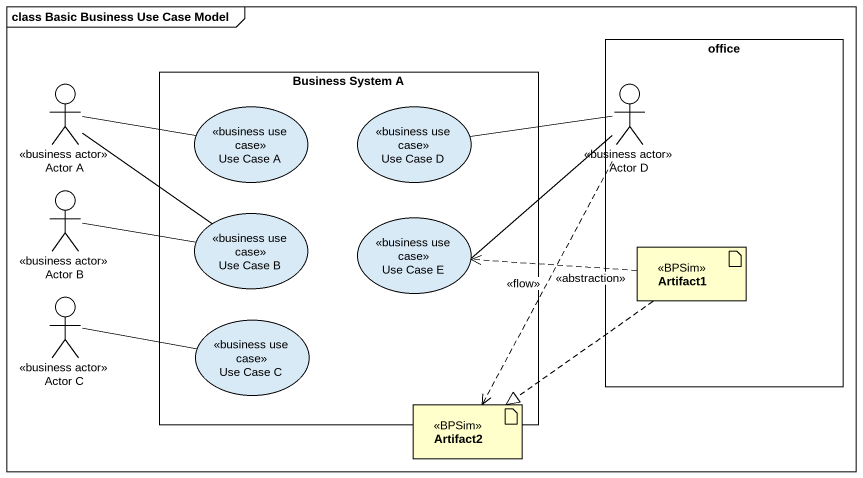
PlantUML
@startuml
mainframe class Basic Business Use Case Model
rectangle "Business System A" as Business_System_A {
  usecase "Use Case A" as Use_Case_A <<business use case>>
  usecase "Use Case D" as Use_Case_D <<business use case>>
  usecase "Use Case B" as Use_Case_B <<business use case>>
  usecase "Use Case E" as Use_Case_E <<business use case>>
  usecase "Use Case C" as Use_Case_C <<business use case>>
}
rectangle office {
  actor "Actor D" as Actor_D <<business actor>>
  artifact Artifact1 <<BPSim>>
}
actor "Actor A" as Actor_A <<business actor>>
actor "Actor B" as Actor_B <<business actor>>
actor "Actor C" as Actor_C <<business actor>>
artifact Artifact2 <<BPSim>>
Actor_A -right- Use_Case_A
Actor_A -- Use_Case_B
Actor_D -left- Use_Case_D
Actor_D -left- Use_Case_E
Actor_D ..> Artifact2 : <<flow>>
Actor_B -right- Use_Case_B
Artifact1 .left.> Use_Case_E : <<abstraction>>
Artifact1 ..|> Artifact2
Actor_C -right- Use_Case_C
@enduml
